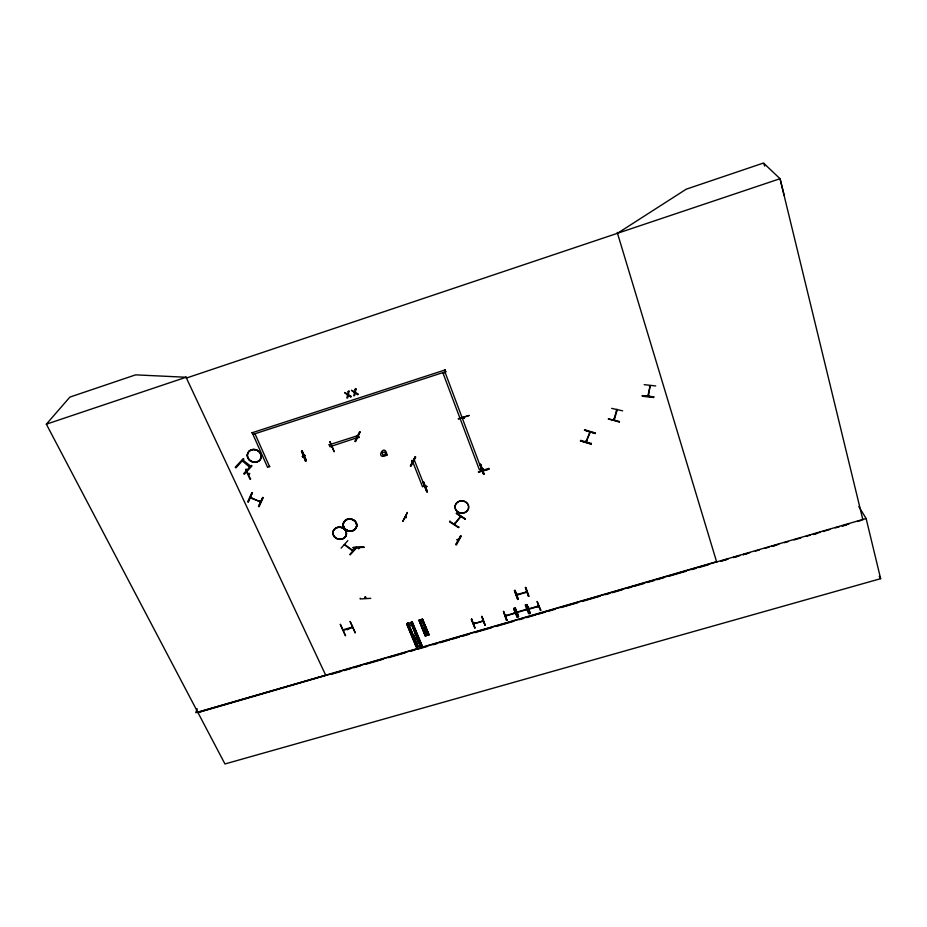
<?xml version="1.0" encoding="UTF-8"?>
<svg xmlns="http://www.w3.org/2000/svg" width="927" height="927" viewBox="0 0 927 927"><rect width="100%" height="100%" fill="white"/><g stroke="black" fill="none" stroke-linecap="round" stroke-linejoin="round"><path stroke-width="1.39" d="M304.902 455.447L304.091 455.493M478.541 472.318L489.155 469.085L478.344 471.808L488.958 468.332M481.797 616.304L485.018 625.007M482.585 621.449L482.237 620.742M332.098 447.011L331.46 446.536M332.04 447.069L331.368 446.849L331.959 446.663M483.616 474.23L484.184 474.033L480.603 464.323L483.616 474.23L480.035 464.276M483.465 470.256L483.071 468.853M481.889 469.56L480.707 469.919L481.762 469.213M442.944 372.967L479.271 469.537L481.345 468.517M480.707 469.919L480.592 469.259M471.646 619.085L474.972 628.031L471.206 619.445L471.727 619.039M474.415 622.863L474.52 623.547M650.047 386.536L649.468 386.582L650.209 385.586M608.379 418.969L619.248 421.97M465.354 519.143L456.374 513.129L465.319 518.981M370.765 598.344L360.197 598.969L360.186 598.17M469.143 415.389L458.355 418.749M455.968 544.427L460.661 535.713M454.554 524.392L460.974 516.513L460.255 516.999M458.865 526.918L458.494 527.637L449.572 521.808L449.943 521.101M463.604 416.999L463.987 418.529L464.114 417.08M457.185 540.047L458.344 540.117L457.104 539.653M457.278 539.352L458.17 540.047M460.649 535.98L461.194 536.223L456.432 544.902L455.899 544.381M463.975 416.883L464.357 418.274M454.242 524.184L455.284 523.176M613.732 420.151L614.022 418.703L614.52 419.328M613.686 419.908L614.242 420.151L617.208 409.583M428.17 633.176L424.879 633.987M428.819 634.624L422.457 619.19L428.622 634.972M427.753 632.005L424.45 632.932M426.536 629.027L423.222 629.954M427.104 630.43L423.801 631.357M591.183 444.033L580.487 440.87L591.171 444.114L591.345 443.315M425.887 627.452L422.585 628.379M248.274 474.056L249.548 473.384M252.955 434.404L445.841 371.646M248.482 474.439L249.699 473.72M481.333 468.9L445.064 372.272M445.806 371.97L445.087 369.63M426.86 491.82L423.106 482.237L426.814 491.866L427.347 491.472M426.652 486.061L426.779 486.397M412.295 460.719L422.55 486.814L424.624 485.794M427.393 491.692L423.593 481.901M303.558 456.744L302.422 456.594M424.578 486.188L414.334 460.07M406.385 517.15L405.922 517.787M415.748 457.057L411.009 466.258L410.441 466.003L415.215 456.559M402.781 521.449L407.428 512.457L402.816 521.275M412.724 461.576L411.646 460.754M411.6 461.067L411.808 460.429M586.42 441.843L585.864 441.901M586.235 442.017L586.536 440.58M589.305 432.921L590.117 432.075L585.899 441.797M590.047 432.249L586.27 441.912M617.394 410.128L617.243 409.479M425.447 486.745L426.744 486.721M648.437 396.13L650.14 385.655L647.869 396.072M653.802 396.907L642.341 395.748L653.72 396.779L653.686 397.509L642.272 396.258L642.307 395.505M655.713 385.945L644.172 384.659M344.323 544.775L345.377 545.064M459.919 517.139L460.522 516.339M352.944 550.962L352.063 549.92M344.67 392.503L347.706 394.172L348.251 391.333M347.579 394.612L346.883 398.1L347.741 397.822L348.285 395.041M351.6 390.244L354.635 391.901L355.192 389.062M354.508 392.353L353.813 395.841L354.67 395.562L355.215 392.781M365.226 598.158L365.168 596.768M365.458 597.115L365.644 598.112L365.528 596.745M351.333 396.443L348.401 394.589L349.108 391.055M358.262 394.184L355.342 392.33L356.049 388.784M363.859 547.359L353.002 547.498L363.905 547.034M505.203 615.771L515.169 612.874L514.137 612.793M506.246 615.852L506.316 615.064M515.377 613.199L514.346 613.06M516.849 612.133L526.942 609.19M526.779 591.843L516.768 594.613M528.599 608.958L529.699 608.251M356.432 546.895L349.746 554.485L350.221 554.833L356.849 547.509L356.374 547.173M517.706 594.08L517.822 594.81L516.71 595.076M538.83 606.362L537.753 606.675L537.567 605.957M526.895 592.144L525.806 592.515L525.632 591.797M351.982 550.267L352.295 549.665M586.687 441.148L586.096 440.974M347.834 540.626L341.113 548.147M360.058 432.214L359.479 431.947L354.89 441.31L355.47 441.576L360.047 431.959M357.683 437.057L358.772 437.614L359.062 436.953M329.224 444.462L329.931 446.744L357.996 437.417M357.903 437.787L357.185 435.493M355.145 393.002L357.451 394.45M330.012 441.669L334.183 451.507M348.216 395.261L350.522 396.71M616.837 410.001L616.559 410.904L617.069 410.441M613.767 420.035L616.861 409.386M619.236 422.052L619.421 421.472L608.39 418.923M622.643 410.846L611.669 408.378M248.459 473.94L249.375 474.149M249.444 474.114L248.668 474.381M302.098 450.626L306.35 460.395M304.74 455.817L304.126 455.586L304.763 455.111M305.586 461.449L301.449 451.426M303.361 456.86L302.445 456.652M449.873 521.403L458.761 527.278M858.854 506.582L866.119 518.517L880.65 578.668L224.96 763.964L46.35 424.184L69.873 397.104L135.609 374.856L186.06 377.254L186.431 378.031L780.036 178.714L784.184 195.296M197.208 708.703L195.724 712.712L325.701 675.204L186.06 377.254M580.487 440.904L580.696 440.348L591.391 443.558L591.171 444.114M584.52 430.348L584.717 429.78L595.458 433.025L595.25 433.581L584.508 430.058M262.712 497.324L263.175 497.834L259.039 506.745L258.575 506.235M258.633 506.281L262.712 497.579L258.471 506.501M260.464 502.202L259.328 501.774L259.595 501.067M252.086 432.469L267.613 467.382L269.769 466.374M647.938 395.319L648.541 395.18L648.297 396.235M426.617 486.802L425.586 487.069M251.634 497.602L251.217 498.274L250.22 497.753M252.376 492.851L248.239 502.052L247.671 501.808L251.796 492.851L252.445 492.851M248.262 501.785L252.214 493.025M246.269 469.143L245.585 469.572L249.966 479.213L250.649 478.784M254.971 433.743L269.618 466.745M515.261 613.211L505.551 616.061M528.703 609.259L529.468 608.599M260.603 501.889L250.406 497.892M538.645 606.409L537.706 606.64M359.977 432.133L355.412 441.484M358.077 436.791L358.819 437.057M584.543 430.221L595.296 433.419M412.017 460.742L412.619 461.53L411.808 460.707M410.441 466.003L415.261 456.779M405.331 517.046L406.339 517.486L405.076 517.301M455.887 544.659L460.719 535.945M529.746 613.628L530.302 613.465L526.918 604.682L529.792 613.57M518.019 616.791L518.575 616.629C514.381 603.964 513.083 605.864 518.066 616.733M515.134 607.903L518.494 616.374M514.439 590.626L517.73 599.502L514.473 590.603L514.983 590.198L518.228 599.282M474.879 628.008L471.623 619.329M249.317 466.432L249.641 467.185L242.283 460.858L235.945 467.88L235.238 467.324L243.198 458.598L243.905 459.155L243.013 460.128L250.684 466.165L251.379 465.412L252.017 465.91L244.369 474.253L243.662 473.697L249.919 466.872M306.234 460.615L301.982 450.846M242.283 460.858L242.828 461.287M456.316 513.431L465.261 519.282M460.568 516.339L454.311 524.103L454.844 523.315M427.324 491.646L423.5 482.121M246.084 469.386L250.545 479.039M358.251 547.834L358.401 548.668M365.586 598.042L365.111 597.231M407.382 623.57L416.594 646.779L407.405 623.558L408.007 623.176L417.903 646.536L408.343 623.303M417.196 646.722L417.95 646.513M420.209 645.899L421.287 645.609L411.043 622.341L420.209 645.899L410.754 622.643M411.333 622.492L420.916 645.713L410.985 622.457M421.171 645.621L421.947 645.401L412.376 622.168L411.715 622.376M425.238 635.899L429.062 634.833L422.457 619.19L419.143 620.128L425.238 635.899L418.911 620.337M425.875 635.725L419.525 620.151M427.892 635.169L421.553 619.595M412.376 622.168L406.629 623.778L416.269 646.988L421.576 645.273M617.486 233.291L686.258 189.178L763.489 163.036L780.036 178.714L862.898 519.896M425.655 486.629L426.455 486.397M425.702 635.783L419.143 620.117L425.505 635.679M426.374 635.586L419.746 620.012M421.808 619.375L428.401 635.03M416.316 646.988L406.629 623.778M417.544 646.513L408.007 623.176M421.866 645.447L412.005 622.063L421.611 645.389M526.872 609.595L517.011 612.469M407.66 623.512L407.046 623.454L417.266 646.722L407.59 623.512M250.591 497.486L260.499 501.843M46.35 424.184L186.153 377.219M348.181 391.553L349.039 391.275M355.122 389.294L355.991 389.004M350.452 396.941L351.275 396.675M357.393 394.682L358.204 394.415M251.912 432.828L445.053 369.954M442.909 373.291L445.03 372.596M329.108 444.833L357.092 435.852M412.237 461.09L414.288 460.452M305.748 461.379L301.935 451.472M302.364 456.733L303.407 456.408M458.344 418.911L469.132 415.539M480.024 464.52L480.615 464.346M423.06 482.283L423.639 482.11M350.163 621.507L355.319 632.944L350.128 621.496M342.863 629.896L352.098 627.162M343.071 630.372L352.306 627.637M347.115 629.676L347.416 629.085M347.961 628.923L348.668 629.213M347.637 629.56L346.872 629.248M348.181 629.398L348.506 628.761M525.887 604.775L529.213 613.535L525.342 604.972L525.91 604.798M513.651 608.633L517.556 617.173L513.639 608.332M528.703 608.923L538.483 605.968M528.819 609.224L538.726 606.339M506.942 619.954L506.385 620.418L503.5 611.322M537.22 601.693L540.418 610.522L540.974 610.36L537.115 601.472M198.042 712.284L716.559 561.646M197.915 712.62L866.119 518.517M331.565 674.207L341.298 671.38M344.079 670.58L351.032 668.552M353.813 667.753L360.765 665.725M366.327 664.114L383.013 659.271M388.575 657.649L405.261 652.805M410.823 651.194L414.995 649.978M417.776 649.167L427.509 646.339M433.071 644.728L437.243 643.512M440.024 642.712L449.769 639.885M452.55 639.074L459.502 637.058M462.283 636.246L469.236 634.23M474.798 632.608L491.484 627.764M497.046 626.154L513.732 621.299M519.294 619.688L523.465 618.471M526.246 617.672L535.98 614.844M538.761 614.033L545.713 612.017M548.494 611.206L555.447 609.19M561.009 607.567L577.706 602.724M583.268 601.113L599.954 596.258M605.516 594.647L609.688 593.431M612.469 592.631L622.202 589.804M627.764 588.182L631.936 586.976M634.717 586.165L644.45 583.338M647.231 582.527L654.184 580.511M656.965 579.699L663.917 577.683M669.479 576.073L686.177 571.217M691.739 569.607L695.91 568.402M698.691 567.591L708.425 564.763M740.198 555.528L733.303 557.533L737.452 556.362M749.85 552.724L742.956 554.728L747.104 553.581M755.366 551.125L759.503 549.931M765.018 548.32L769.155 547.127M778.807 544.323L771.913 546.327L776.073 545.227M784.312 542.724L788.448 541.519M793.964 539.92L800.858 537.915M806.374 536.316L810.511 535.111M813.269 534.311L820.163 532.307M822.921 531.507L829.816 529.502M835.32 527.903L839.456 526.698M842.214 525.899L849.109 523.906M857.382 521.495L861.519 520.302M526.791 592.179L516.93 595.064M528.471 596.42L529.039 596.258L525.713 587.37L528.46 596.119M813.303 534.473L817.44 533.28M842.272 526.119L846.409 524.925M419.792 621.716L423.106 620.777M408.031 625.852L412.99 624.439M412.225 635.98L417.162 634.589M413.199 638.332L418.135 636.942M414.068 640.418L419.004 639.027M415.029 642.759L419.966 641.368M415.678 644.323L420.615 642.932M473.396 623.848L483.361 621.148M352.805 550.905L344.485 544.879M473.546 623.848L483.349 620.812M480.128 464.45L483.755 474.16M481.519 469.236L480.812 469.885M525.285 587.475L528.552 596.339M513.743 608.552L517.069 617.231M514.161 608.448L517.544 617.139M411.032 622.434L420.87 645.725M363.859 547.231L353.071 547.892M429.004 634.868L422.422 619.271M485.111 625.238L481.855 616.513L485.088 625.215M411.912 460.777L412.886 461.252M483.477 469.166L483.801 470.035M358.656 547.683L358.842 548.714L358.737 547.88M357.949 436.791L358.795 437.115M344.786 544.555L353.083 550.65M344.601 392.735L347.509 394.844M351.53 390.464L354.438 392.584M879.225 576.2L880.65 578.668M329.989 441.843L334.114 451.75M407.289 623.604L416.988 646.779M506.942 620.256L503.5 611.519L506.872 620.001M525.412 604.867L528.657 613.697M514.995 590.499L518.297 599.34M483.106 469.271L483.43 470.151M617.231 232.422L716.768 562.341M763.929 163.465L764.601 166.084M616.918 410.522L616.455 410.302M530.221 613.211L526.907 604.485M525.806 609.143L525.933 609.815M387.034 455.064C374.114 461.437 384.647 441.24 387.034 455.099M382.133 452.561L382.909 455.087L385.62 454.473L384.844 451.947L382.133 452.561M340.371 624.404L345.551 635.829L340.336 624.392M727.799 559.132L720.905 561.136L727.799 559.155M248.737 459.525A7.068 6.292 21.6 0 0 260.684 458.819A7.068 6.292 21.6 0 0 253.21 449.595A7.068 6.292 21.6 0 0 248.737 459.525M248.83 459.328A7.068 6.28 21.6 0 0 260.765 458.622A7.068 6.28 21.6 0 0 253.291 449.398A7.068 6.28 21.6 0 0 248.83 459.328A7.057 6.269 21.6 0 0 260.754 458.622A7.057 6.269 21.6 0 0 253.291 449.421A7.057 6.269 21.6 0 0 248.83 459.328M457.359 511.75A6.86 6.176 3.1 0 0 468.575 508.32A6.86 6.176 3.1 0 0 459.572 501.252A6.86 6.176 3.1 0 0 457.359 511.75M457.382 511.53A6.848 6.165 3.1 0 0 468.564 508.123A6.848 6.165 3.1 0 0 459.583 501.067A6.848 6.165 3.1 0 0 457.382 511.53M344.45 528.506A6.848 6.06 12 0 0 356.177 527.845A6.848 6.06 12 0 0 349.166 519.05A6.848 6.06 12 0 0 344.45 528.506A6.837 6.049 12 0 0 356.153 527.845A6.837 6.049 12 0 0 349.166 519.062A6.837 6.049 12 0 0 344.462 528.506M344.496 528.309A6.848 6.06 12 0 0 356.223 527.648A6.848 6.06 12 0 0 349.212 518.853A6.848 6.06 12 0 0 344.496 528.309M344.52 528.297A6.813 6.037 12 0 0 356.188 527.637A6.813 6.037 12 0 0 349.212 518.877A6.813 6.037 12 0 0 344.52 528.297M334.23 536.571A6.848 6.049 12.4 0 0 345.968 535.91A6.848 6.049 12.4 0 0 338.911 527.139A6.848 6.049 12.4 0 0 334.23 536.571A6.802 5.991 12.4 0 0 345.933 535.806A6.802 5.991 12.4 0 0 338.946 527.104A6.802 5.991 12.4 0 0 334.299 536.466M334.23 536.675A6.813 6.014 12.4 0 0 345.898 536.015A6.813 6.014 12.4 0 0 338.888 527.301A6.813 6.014 12.4 0 0 334.23 536.675"/></g></svg>
